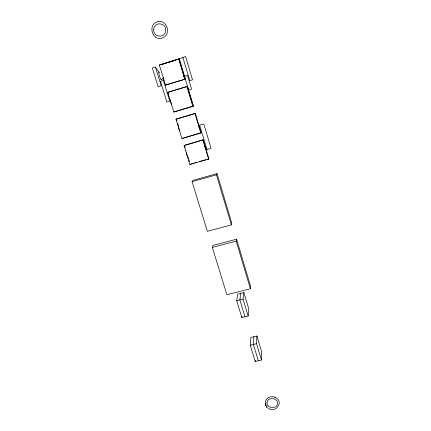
<?xml version="1.0" encoding="UTF-8"?>
<svg xmlns="http://www.w3.org/2000/svg" width="431" height="431" viewBox="0 0 431 431"><rect width="100%" height="100%" fill="white"/><g stroke="black" fill="none" stroke-linecap="round" stroke-linejoin="round"><path stroke-width="0.65" d="M261.466 360.036L261.719 351.928L256.924 336.002L250.837 337.457L250.266 345.188L255.233 361.485L261.466 360.036L256.531 343.701L256.924 336.002M255.233 361.485L255.297 360.235M265.835 405.318C265.544 406.659 264.93 401.563 265.717 404.634M253.875 336.73L253.396 344.444L258.347 360.763M265.248 402.823C265.248 398.389 270.409 395.583 274.364 397.026M248.164 316.004L248.8 309.005L243.838 292.53L237.664 294.077L236.7 300.671L241.839 317.55L248.164 316.004L243.052 299.092L243.838 292.53M250.384 288.765L250.61 286.324L236.576 239.189L212.984 245.411L212.327 247.41L226.873 294.659L250.384 288.765L236.183 241.128L236.576 239.189M241.839 317.55L241.99 316.268M240.751 293.306L239.873 299.884L245.002 316.774M265.927 405.339L265.9 405.614M231.345 224.885L231.792 223.118L217.052 173.618L192.991 180.384L192.086 181.672L207.365 231.302L231.345 224.885L216.427 174.841L217.052 173.618M198.96 127.738L199.672 125.2L203.82 123.977L211.066 148.356L206.945 149.541L204.477 146.529M265.97 405.614L266.105 405.162A0.792 0.49 43.5 0 0 265.895 404.747M208.636 159.141L208.873 158.797L203.19 139.784L184.064 145.533L189.877 164.491L208.636 159.141L202.926 140.059L203.19 139.784M189.877 164.491L193.411 163.209M161.463 79.805L163.775 77.408M200.814 132.996L201.083 132.753L195.286 113.375L175.988 119.198L181.914 138.518L200.814 132.996L194.995 113.547L195.286 113.375M181.914 138.518L201.083 132.753M186.903 86.512L187.56 86.378L193.444 106.064L192.84 106.349L186.903 86.512L167.751 92.347L173.79 112.049L193.142 106.204L187.232 86.442M173.79 112.049L193.444 106.064M160.429 64.785L179.021 58.982L185.605 56.499L192.522 79.821L189.785 80.656L182.852 57.361M166.334 84.934L165.515 85.058L159.351 64.968L178.655 58.939L179.382 59.025L185.384 79.099L165.924 84.999M160.865 64.806L166.614 63.012M167.891 62.614L176.187 60.022M177.464 59.623L179.382 59.025M155.429 67.069L152.332 68.033L158.145 86.798L161.221 85.85L155.429 67.069L158.969 72.058M163.392 80.425L160.477 81.319L166.856 102.018L169.749 101.14L163.392 80.425C164.459 80.371 162.374 78.28 164.06 80.285M184.473 76.265L187.463 75.35L191.574 89.158L188.595 90.063L184.473 76.265L183.337 76.443M165.515 85.058L185.384 79.099M187.56 86.378L168.149 92.256L168.736 94.157M175.988 119.198L194.995 113.547M184.064 145.533L202.926 140.059M194.699 162.843L196.633 162.288M199.208 161.555L202.43 160.634M203.718 160.267L205.652 159.718M206.939 159.351L208.873 158.797M157.87 21.739C147.332 23.877 152.014 41.57 162.245 37.976C171.673 35.137 167.379 19.309 157.897 21.733M192.086 181.672L216.427 174.841M212.327 247.41L236.183 241.128M236.7 300.671L243.052 299.092M250.266 345.188L256.531 343.701M167.751 92.347L168.553 92.169M159.351 64.968L159.788 64.984M266.994 407.435L266.374 406.589A0.571 0.275 25.4 0 0 266.897 407.101M266.433 406.363L266.999 407.036M274.967 397.242C284.864 401.315 275.431 414.336 267.77 407.877M274.337 397.016L275.005 397.258M265.717 403.675L265.307 403.739L265.959 404.725M176.354 119.004L176.92 120.863M177.68 123.341L178.633 126.439M184.398 145.242L185.125 147.623M187.97 156.895L188.525 158.705M188.897 159.912L189.446 161.717M199.672 125.2L206.945 149.541M179.021 58.982L185.044 79.132M178.655 58.939L184.705 79.169M185.901 150.489L185.847 150.203M187.679 156.69A2.387 0.388 73.8 0 1 186.515 152.811M179.937 131.051A2.424 0.393 73.4 0 1 178.887 128.594A2.424 0.393 73.4 0 1 178.655 126.428M171.764 104.474A2.473 0.399 73 0 1 170.735 102.028A2.473 0.399 73 0 1 170.45 99.852M161.533 79.045A4.089 0.668 72.5 0 1 160.521 78.728A4.089 0.668 72.5 0 1 158.883 73.577A4.089 0.668 72.5 0 1 159.492 72.602M153.743 29.443C152.639 37.33 165.531 38.785 165.644 30.531C166.786 22.654 153.829 21.108 153.743 29.443M267.005 402.425C266.056 408.405 276.993 409.482 277.489 403.734C278.485 397.748 267.57 396.59 267.005 402.425"/></g></svg>
